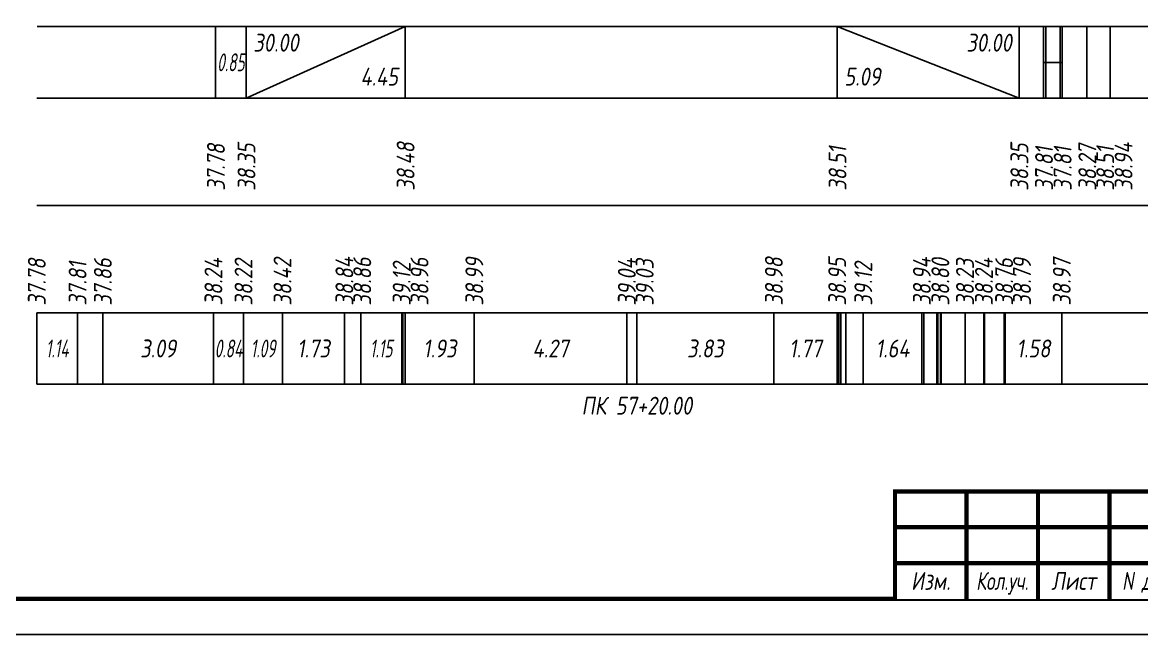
# Model space of a CAD drawing. Extents: x -717 to 1451, y -133302 to 233.
# Drawn here: x 77.9 to 234.4, y -90015.4 to -89929.8 of the extents above; entities that cross this region are included whole.
import ezdxf
from ezdxf.enums import TextEntityAlignment as Align

# ---------------------------------------------------------------- set-up
doc = ezdxf.new("R2010")
doc.units = 0
for name, color, linetype in [('Зарамочное оформление', 7, 'Continuous'), ('Код_510', 7, 'Continuous'), ('Код_516', 1, 'Continuous'), ('Подписи поперечников', 7, 'Continuous'), ('Таблица', 7, 'Continuous')]:
    doc.layers.add(name, color=color, linetype=linetype)
doc.styles.add('М', font='romand.shx', dxfattribs={"width": 0.8, "oblique": 10, "height": 2.5})

# ---------------------------------------------------------------- blocks, each defined once
blk = doc.blocks.new('Штамп')
at = {"linetype": 'Continuous'}
blk.add_wipeout([(199.95, -411.25), (384.95, -411.25), (384.95, -426.25), (199.95, -426.25)], dxfattribs=at).dxf.layer = 'Зарамочное оформление'
at = {"layer": 'Зарамочное оформление', "linetype": 'Continuous', "lineweight": -3, "const_width": 0.6, "flags": 128}
for points in [[(199.95, -426.25), (199.95, -411.25), (384.95, -411.25)], [(209.95, -411.25), (209.95, -426.25)], [(219.95, -411.25), (219.95, -426.25)], [(229.95, -411.25), (229.95, -426.25)], [(199.95, -416.25), (264.95, -416.25)], [(199.95, -421.25), (264.95, -421.25)]]:
    blk.add_lwpolyline(points, dxfattribs=at)
at = {"layer": 'Зарамочное оформление', "linetype": 'Continuous', "style": 'М', "oblique": 10}
for s, width, p in [('Изм.', 0.8, (204.95, -423.75)), ('Кол.уч.', 0.7, (214.95, -423.75)), ('Лист', 0.8, (224.95, -423.75)), ('N док.', 0.7, (235.28, -423.75))]:
    blk.add_text(s, height=2.5, dxfattribs=dict(at, width=width)).set_placement(p, align=Align.MIDDLE_CENTER)
blk = doc.blocks.new('шифр')
blk.add_blockref('Штамп', (0, -89644))

msp = doc.modelspace()

# ---------------------------------------------------------------- linework, layer by layer
at = {"flags": 128}
msp.add_lwpolyline([(-30.054, -90015.421), (389.946, -90015.421), (389.946, -89718.421), (-30.054, -89718.421)], close=True, dxfattribs=at)
at = {"const_width": 0.6, "flags": 128}
msp.add_lwpolyline([(-10.054, -90010.421), (384.946, -90010.421), (384.946, -89723.421), (-10.054, -89723.421)], close=True, dxfattribs=at)
at = {"layer": 'Код_510'}
for p, q in [((79.946, -89980.421), (79.946, -89970.421)), ((85.651, -89980.421), (85.651, -89970.421)), ((89.18, -89980.421), (89.18, -89970.421)), ((104.646, -89980.421), (104.646, -89970.421)), ((108.855, -89980.421), (108.855, -89970.421)), ((114.306, -89980.421), (114.306, -89970.421)), ((122.958, -89980.421), (122.958, -89970.421)), ((125.236, -89980.421), (125.236, -89970.421)), ((130.966, -89980.421), (130.966, -89970.421)), ((131.109, -89980.421), (131.109, -89970.421)), ((131.466, -89980.421), (131.466, -89970.421)), ((141.124, -89980.421), (141.124, -89970.421)), ((162.452, -89980.421), (162.452, -89970.421)), ((163.857, -89980.421), (163.857, -89970.421)), ((183.015, -89980.421), (183.015, -89970.421)), ((191.865, -89980.421), (191.865, -89970.421)), ((191.994, -89980.421), (191.994, -89970.421)), ((192.102, -89980.421), (192.102, -89970.421)), ((192.366, -89980.421), (192.366, -89970.421)), ((193.095, -89980.421), (193.095, -89970.421)), ((195.52, -89980.421), (195.52, -89970.421)), ((203.711, -89980.421), (203.711, -89970.421)), ((203.999, -89980.421), (203.999, -89970.421)), ((205.794, -89980.421), (205.794, -89970.421)), ((205.947, -89980.421), (205.947, -89970.421)), ((205.949, -89980.421), (205.949, -89970.421)), ((206.298, -89980.421), (206.298, -89970.421)), ((206.393, -89980.421), (206.393, -89970.421)), ((209.742, -89980.421), (209.742, -89970.421)), ((212.391, -89980.421), (212.391, -89970.421)), ((212.491, -89980.421), (212.491, -89970.421)), ((215.215, -89980.421), (215.215, -89970.421)), ((215.356, -89980.421), (215.356, -89970.421)), ((223.275, -89980.421), (223.275, -89970.421))]:
    msp.add_line(p, q, dxfattribs=at)
at = {"layer": 'Код_516'}
for p, q in [((104.946, -89940.421), (104.946, -89930.421)), ((109.215, -89940.421), (109.215, -89930.421)), ((109.215, -89940.421), (131.466, -89930.421)), ((131.466, -89940.421), (131.466, -89930.421)), ((191.865, -89940.421), (191.865, -89930.421)), ((191.865, -89930.421), (217.295, -89940.421)), ((217.295, -89940.421), (217.295, -89930.421)), ((217.295, -89940.421), (217.295, -89930.421)), ((220.742, -89940.421), (220.742, -89930.421)), ((221.045, -89940.421), (221.045, -89930.421)), ((223.045, -89940.421), (223.045, -89930.421)), ((223.348, -89940.421), (223.348, -89930.421)), ((226.795, -89940.421), (226.795, -89930.421)), ((226.795, -89940.421), (226.795, -89930.421)), ((230.034, -89940.421), (230.034, -89930.421)), ((220.742, -89935.421), (221.045, -89935.421)), ((221.045, -89935.421), (223.045, -89935.421)), ((223.045, -89935.421), (223.348, -89935.421))]:
    msp.add_line(p, q, dxfattribs=at)
at = {"layer": 'Таблица'}
for p, q in [((80, -89930.421), (255.088, -89930.421)), ((79.946, -89940.421), (255.034, -89940.421)), ((79.946, -89955.421), (255.034, -89955.421)), ((79.946, -89970.421), (255.034, -89970.421)), ((79.946, -89980.421), (255.034, -89980.421))]:
    msp.add_line(p, q, dxfattribs=at)

# ---------------------------------------------------------------- texts
at = {"layer": 'Код_510', "style": 'М', "oblique": 10, "width": 0.8}
for s, p in [('37.78', (79.946, -89969.421)), ('38.22', (108.855, -89969.421)), ('38.42', (114.306, -89969.421)), ('38.84', (122.958, -89969.421)), ('38.86', (125.458, -89969.421)), ('38.96', (133.466, -89969.421)), ('38.99', (141.124, -89969.421)), ('38.98', (183.015, -89969.421)), ('38.95', (191.865, -89969.421)), ('38.94', (203.711, -89969.421)), ('38.80', (206.298, -89969.421)), ('38.23', (209.742, -89969.421)), ('38.79', (217.715, -89969.421)), ('38.97', (223.275, -89969.421)), ('37.81', (85.651, -89969.421)), ('37.86', (89.18, -89969.421)), ('38.24', (104.646, -89969.421)), ('39.12', (130.966, -89969.421)), ('39.04', (162.452, -89969.421)), ('39.03', (164.952, -89969.421)), ('39.12', (195.52, -89969.421)), ('38.24', (212.391, -89969.421)), ('38.76', (215.215, -89969.421))]:
    msp.add_text(s, height=2.5, rotation=90, dxfattribs=at).set_placement(p, align=Align.MIDDLE_LEFT)
at = {"layer": 'Код_510', "style": 'М', "oblique": 10}
for s, width, p in [('1.14', 0.6, (82.798, -89975.421)), ('3.09', 0.8, (96.913, -89975.421)), ('0.84', 0.6, (106.751, -89975.421)), ('1.09', 0.6, (111.581, -89975.421)), ('1.73', 0.8, (118.632, -89975.421)), ('1.15', 0.6, (128.101, -89975.421)), ('1.93', 0.8, (136.295, -89975.421)), ('4.27', 0.8, (151.788, -89975.421)), ('3.83', 0.8, (173.436, -89975.421)), ('1.77', 0.8, (187.44, -89975.421)), ('1.64', 0.8, (199.616, -89975.421)), ('1.58', 0.8, (219.315, -89975.421))]:
    msp.add_text(s, height=2.5, dxfattribs=dict(at, width=width)).set_placement(p, align=Align.MIDDLE_CENTER)
at = {"layer": 'Код_516', "style": 'М', "oblique": 10, "width": 0.8}
msp.add_text('30.00', height=2.5, dxfattribs=at).set_placement((110.215, -89931.421), align=Align.TOP_LEFT)
msp.add_text('30.00', height=2.5, dxfattribs=at).set_placement((216.295, -89931.421), align=Align.TOP_RIGHT)
at = {"layer": 'Код_516', "style": 'М', "oblique": 10, "width": 0.6}
msp.add_text('0.85', height=2.5, dxfattribs=at).set_placement((107.08, -89935.421), align=Align.MIDDLE_CENTER)
at = {"layer": 'Код_516', "style": 'М', "oblique": 10, "width": 0.8}
msp.add_text('4.45', height=2.5, dxfattribs=at).set_placement((130.466, -89939.421), align=Align.BOTTOM_RIGHT)
msp.add_text('5.09', height=2.5, dxfattribs=at).set_placement((192.865, -89939.421), align=Align.BOTTOM_LEFT)
for s, p in [('37.78', (105, -89953.371)), ('38.35', (109.269, -89953.371)), ('38.48', (131.521, -89953.371)), ('38.51', (191.92, -89953.371)), ('38.35', (217.35, -89953.371)), ('38.27', (226.85, -89953.371)), ('38.51', (229.35, -89953.371)), ('38.94', (231.921, -89953.371)), ('37.81', (220.797, -89953.371)), ('37.81', (223.402, -89953.371))]:
    msp.add_text(s, height=2.5, rotation=90, dxfattribs=at).set_placement(p, align=Align.MIDDLE_LEFT)
at = {"layer": 'Подписи поперечников', "style": 'М', "oblique": 10, "width": 0.8}
msp.add_text('ПК 57+20.00', height=2.5, dxfattribs=at).set_placement((163.857, -89985.421), align=Align.BOTTOM_CENTER)

# ---------------------------------------------------------------- next in the draw order: block references
msp.add_blockref('шифр', (0, 59.829))

doc.saveas('drawing.dxf')
